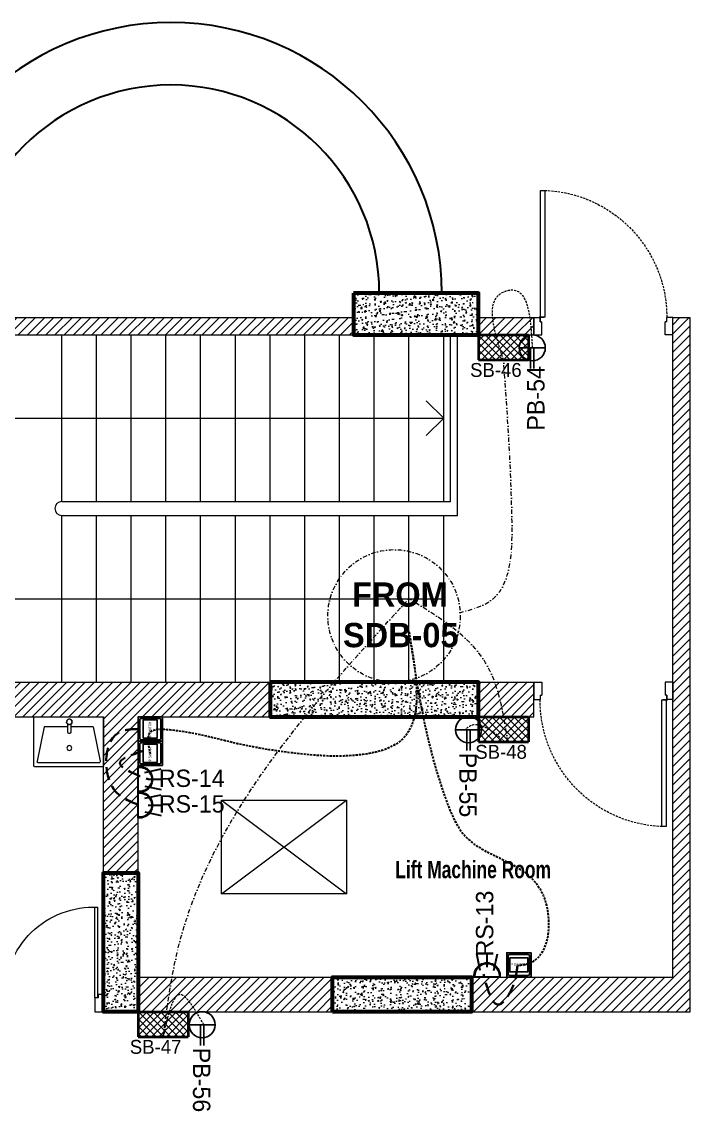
# Model space of a CAD drawing. Header units: inches. Extents: x 109699 to 44449955, y -10987 to 15824140.
# Drawn here: x 203614.9 to 203807.4, y -3879.7 to -3565.8 of the extents above; entities that cross this region are included whole.
import ezdxf

# ---------------------------------------------------------------- set-up
doc = ezdxf.new("R2010")
doc.units = ezdxf.units.IN
doc.header["$LTSCALE"] = 5
doc.header["$MEASUREMENT"] = 0
for name, pattern in [('DASHDOT', [1, 0.5, -0.25, 0, -0.25]), ('DASHED2', [0.375, 0.25, -0.125]), ('HIDDEN', [0.375, 0.25, -0.125])]:
    doc.linetypes.add(name, pattern=pattern)
doc.layers.get('0').update_dxf_attribs({"color": 123})
for name, color, linetype, lineweight in [('@NORMAL', 7, 'Continuous', 5), ('AC In', 244, 'DASHED2', 30), ('AC Out', 5, 'DASHED2', 35), ('cloumn', 253, 'Continuous', 60), ('door', 8, 'Continuous', 9), ('E-Con-Point', 5, 'DASHED2', 13), ('E-PB-Socket-5A', 203, 'Continuous', 13), ('E-RS', 12, 'Continuous', 30), ('E-SB-Switch-Board', 106, 'Continuous', 18), ('E-Sub-Distrubtion board', 3, 'Continuous', 13), ('fixture', 255, 'Continuous', 0), ('ha', 252, 'Continuous', 5), ('HATCH2', 253, 'Continuous', 15), ('Railling', 8, 'Continuous', 5), ('SB', 1, 'DASHDOT', 20), ('STAIR', 8, 'Continuous', 13), ('WALL-1', 8, 'Continuous', 9)]:
    doc.layers.add(name, color=color, linetype=linetype, lineweight=lineweight)
doc.layers.add('DP SWITCH', color=7, linetype='Continuous')
doc.layers.add('T_Text', color=7, linetype='Continuous')
doc.styles.get("Standard").update_dxf_attribs({"font": 'times.ttf'})
doc.styles.add('style2', font='ARIALN.TTF', dxfattribs={"width": 0.75, "height": 3})
doc.styles.add('Swis 721 LtCn BT', font='swisscl.ttf')
pattern_1 = [(44.99999999999996, (184871.8424924264, 2531207.580073954), (-1.325825214724776, 1.325825214724777), [])]
pattern_2 = [(49.99999999999999, (190973.4651913097, 2529591.290898616), (3.586300913003767, -0.3137606749129773), [0.375, -4.125]), (355, (190973.4651913097, 2529591.290898616), (-0.6937566680649982, 3.760960668500059), [0.3, -3.3]), (100.4514444599999, (190973.7640497146, 2529591.264751896), (2.892544233635561, 3.447199954843146), [0.3187009599999986, -3.505710559999989]), (46.18419999999995, (190973.4651913097, 2529592.290898616), (5.336206653357862, -0.8275964039653854), [0.5625, -6.1875]), (96.63563548999993, (190973.9098750346, 2529592.221932081), (4.673309728371144, 4.87059300387275), [0.47805171, -5.258568799999998]), (351.1841639899999, (190973.4651913097, 2529592.290898616), (4.673309725273868, 4.870593001349948), [0.449999999999999, -4.950000004999984]), (20.99999999999995, (190973.9651913097, 2529592.040898616), (2.984535260592307, -2.013094453326695), [0.3749999999999999, -4.124999999999999]), (326, (190973.9651913097, 2529592.040898616), (1.21657665960791, 3.625750225234264), [0.2999999999999999, -3.299999999999999]), (71.45144473999991, (190974.2139025796, 2529591.873140746), (4.201111883649856, 1.612655764031767), [0.31870095, -3.505710559999999]), (37.49999999999997, (190973.4651913097, 2529591.290898616), (0.06079927658645416, 1.664469269156557), [0, -3.26, 0, -3.35, 0, -3.3125]), (7.499999999999937, (190973.4651913097, 2529591.290898616), (1.315347687210744, 1.972058559411801), [0, -1.909999999999998, 0, -3.184999999999997, 0, -1.262499999999998]), (327.4999999999999, (190972.3501913097, 2529591.290898616), (2.669112180862045, -0.1127743586719001), [0, -1.25, 0, -3.9, 0, -5.175]), (317.4999999999999, (190971.8501913097, 2529591.290898616), (2.915930846711931, 0.5005249116615872), [0, -1.625, 0, -2.59, 0, -3.675])]

# ---------------------------------------------------------------- blocks, each defined once
blk = doc.blocks.new('Door-40')
at = {"layer": 'door', "ltscale": 0.5}
for p, q in [((0, 40), (5, 40)), ((0, 40), (0, 37.75)), ((0, 37.75), (3.75, 37.75000000000364)), ((3.75, 38.24999999999636), (3.75, 37.75000000000364)), ((3.75, 38.24999999999636), (5, 38.24999999999636)), ((5, 40), (5, 38.24999999999636)), ((0, 0), (0, 2.25)), ((0, 2.25), (3.75, 2.249999999996362)), ((0, 0), (5, 0)), ((0, 0), (5, 0)), ((3.75, 1.750000000003638), (3.75, 2.249999999996362)), ((3.75, 1.750000000003638), (5, 1.750000000003638)), ((4.010000000002037, 1.760000000002037), (4.010000000002037, 1.75)), ((5.010000000002037, 1.760000000002037), (4.010000000002037, 1.760000000002037)), ((5, 1.750000000003638), (5.010400642058812, 1.750000000007276)), ((5, 0), (5, 1.750000000003638)), ((5.135000000002037, 2.913192669428099), (5.145000000004075, 2.913192669428099)), ((5.135000000002037, 1.885000000002037), (5.135000000002037, 2.913192669428099)), ((5.145000000004075, 1.895000000000437), (5.145000000004075, 1.884599357945262))]:
    blk.add_line(p, q, dxfattribs=at)
blk.add_lwpolyline([(41.625, 3.145000000000437), (5.145000000004075, 3.145000000000437), (5.145000000004075, 1.895000000000437), (41.625, 1.895000000000437)], close=True, dxfattribs=at)
blk.add_circle((5.135000000002037, 1.760000000002037), 0.1249999999999983, dxfattribs=at)
at = {"layer": 'door', "linetype": 'HIDDEN', "ltscale": 0.5}
blk.add_arc((5.156161382139544, 1.755015969829401), 36.49531813451388, 2.182731632980644, 90.24516611661387, dxfattribs=at)
blk = doc.blocks.new('bgtrfv')
at = {"layer": 'fixture'}
for p, q in [((21441.97229669015, -26164.40491112152), (21441.97229669015, -26138.40491112152)), ((21442.86003956014, -26164.40491112152), (21442.86003956014, -26138.40491112152)), ((21440.36849646348, -26163.54399991067), (21441.86849646348, -26163.54399991067)), ((21441.86849646348, -26163.54399991067), (21441.86849646348, -26164.54399991067)), ((21441.86849646348, -26164.54399991067), (21442.86849646348, -26164.54399991067)), ((21442.86003956014, -26164.40491112152), (21441.97229669015, -26164.40491112152)), ((21442.86849646348, -26164.54399991067), (21442.86849646348, -26168.54399991067)), ((21467.86849646354, -26164.54399991055), (21467.86849646354, -26168.54399991055)), ((21468.86849646354, -26164.54399991055), (21467.86849646354, -26164.54399991055)), ((21470.37322828309, -26163.54399991058), (21468.86849646354, -26163.54399991058)), ((21468.86849646354, -26164.54399991055), (21468.86849646354, -26163.54399991058)), ((21442.86849646348, -26168.54399991067), (21440.36849646348, -26168.54399991058)), ((21467.86849646354, -26168.54399991055), (21470.36849646351, -26168.54399991055))]:
    blk.add_line(p, q, dxfattribs=at)
blk.add_arc((21443.20467689397, -26164.04399991055), 25.66868977762097, 358.8838658305763, 92.75188722137418, dxfattribs=at)
blk = doc.blocks.new('qplaz')
at = {"layer": 'fixture'}
for p, q in [((143569.7800132462, 341.4142088231699), (143569.7800132462, 321.8142088231655)), ((143584.1800132462, 341.61420882317), (143569.9800132462, 341.61420882317)), ((143570.8861369331, 340.2625714804694), (143570.8861369331, 322.965846165866)), ((143581.2560437616, 338.6539164940569), (143571.3654443752, 340.6546305699137)), ((143584.1800132462, 321.6142088231654), (143584.1800132462, 341.61420882317)), ((143581.2560437616, 338.6539164940569), (143581.2560437616, 332.2000209122216)), ((143579.3593405762, 331.8000209122216), (143579.3593405762, 331.7265742452862)), ((143582.0060121824, 332.2000209122216), (143579.7593405762, 332.2000209122216)), ((143579.7593405762, 331.3265742452861), (143582.0559613498, 331.3265742452861)), ((143581.2560437616, 331.3265742452861), (143581.2560437616, 324.5745011522785)), ((143581.2560437616, 324.5745011522785), (143571.3654443752, 322.5737870764217)), ((143569.9800132462, 321.6142088231654), (143584.1800132462, 321.6142088231654))]:
    blk.add_line(p, q, dxfattribs=at)
blk.add_circle((143575.1723653077, 331.7897488839506), 0.6913263923410093, dxfattribs=at)
for centre, radius, start, end in [((143569.9800132462, 341.4142088231699), 0.2000000000000455, 90, 180), ((143571.2861369331, 340.2625714804694), 0.4000000000000909, 78.56426997742129, 180), ((143579.7593405762, 331.8000209122216), 0.399999999999909, 90, 180), ((143579.7593405762, 331.7265742452862), 0.4000000000000909, 180, 270), ((143582.7354837368, 331.8035851411277), 0.8302349482081128, 151.4778612968022, 170.068074453921), ((143581.7676264227, 331.7482369799126), 0.2488769175943618, 313.6286890804716, 52.9172466688434), ((143582.7354837368, 331.8035851411277), 0.8302349482082407, 196.4778612963691, 215.0680744545824), ((143582.0119682067, 332.4488265509969), 0.248876917594301, 268.6286890816223, 7.917246669584689), ((143582.0902423269, 331.0800696110165), 0.2488769175944828, 358.6286890807748, 97.9172466688938), ((143582.7354837368, 331.8035851411277), 0.8302349482082407, 106.4778612964865, 125.0680744547195), ((143582.7354837368, 331.8035851411277), 0.8302349482086144, 241.4778612960077, 260.0680744547915), ((143582.6801355756, 332.7714424551863), 0.2488769175942959, 223.6286890812177, 322.9172466696585), ((143582.790831898, 330.8357278270691), 0.2488769175942959, 43.62868908121773, 142.9172466696585), ((143582.7354837368, 331.8035851411277), 0.8302349482088563, 61.4778612960077, 80.06807445479153), ((143582.7354837368, 331.8035851411277), 0.8302349482082931, 286.4778612964865, 305.0680744547195), ((143583.3807251467, 332.5271006712389), 0.248876917594301, 178.6286890807749, 277.9172466688938), ((143583.4589992669, 331.1583437312556), 0.2488769175944828, 88.62868908162226, 187.9172466695847), ((143582.7354837368, 331.8035851411277), 0.830234948208255, 16.47786129636911, 35.06807445458243), ((143583.7033410509, 331.8589333023399), 0.2488769175943618, 133.6286890804716, 232.9172466688434), ((143582.7354837368, 331.8035851411277), 0.8302349482084354, 331.4778612968021, 350.0680744541255), ((143569.9800132462, 321.8142088231655), 0.2000000000000455, 180, 270), ((143571.2861369331, 322.965846165866), 0.4000000000000909, 180, 281.4357300225787)]:
    blk.add_arc(centre, radius, start, end, dxfattribs=at)
blk = doc.blocks.new('A$C4DCB0E22')
h = blk.add_hatch()
h.set_pattern_fill('ANSI37', color=256, scale=15, angle=90.05046403147966, style=0)
h.set_pattern_definition([(135.0504640314797, (0, 0), (-1.324656962164393, -1.326992438783809), []), (225.0504640314796, (0, 0), (1.326992438783809, -1.324656962164393), [])])
h.paths.add_polyline_path([(0.0158499618895469, -4.176303718850249e-06), (-3.779117417224143e-06, 17.9999888419976), (8.999992730033242, 18.00791571250107), (9.015846471040199, 0.007922694199763214)])
at = {"lineweight": 40}
for p, q in [((-3.779117417224143e-06, 17.9999888419976), (8.999992730033242, 18.00791571250107)), ((0.0158499618895469, -4.176303718850249e-06), (-3.779117417224143e-06, 17.9999888419976)), ((9.015846471040199, 0.007922694199763214), (8.999992730033242, 18.00791571250107)), ((0.0158499618895469, -4.176303718850249e-06), (9.015846471040199, 0.007922694199763214))]:
    blk.add_line(p, q, dxfattribs=at)
blk = doc.blocks.new('A$C0EEE0DA8')
at = {"lineweight": 25}
for p, q in [((9.859886922386067, 11.01563311866266), (9.859886922386067, 3.514223118661903)), ((9.859886922386067, 7.754928118662065), (15.8195753665932, 7.754928118662065)), ((9.859886922386067, 6.774928118662501), (15.8195753665932, 6.774928118662501))]:
    blk.add_line(p, q, dxfattribs=at)
blk.add_circle((9.85988692238243, 7.264928118662283), 3.750704999999999, dxfattribs=at)
blk = doc.blocks.new('DP Switch')
at = {"layer": 'DP SWITCH'}
h = blk.add_hatch(color=5, dxfattribs=at)
h.paths.add_polyline_path([(371.8944990466893, 17.73056013955426), (371.8944990466893, 14.23056013955134), (375.3944990466901, 14.23056013955134), (375.3944990466901, 17.73056013955214)])
h.paths.add_polyline_path([(375.1757490466773, 17.29306013955204), (375.1757490466773, 14.66806013955144, -0.4142135623730951), (374.9569990466773, 14.44931013955139), (372.3319990466767, 14.44931013955139, -0.4142135623730951), (372.1132490466766, 14.66806013955144), (372.1132490466766, 17.29306013955204, -0.4142135623730951), (372.3319990466767, 17.51181013955209), (374.9569990466773, 17.51181013955209, -0.4142135623730951)], flags=16)
at = {"layer": 'DP SWITCH', "color": 5}
for points in [[(375.3944990535736, 14.23056013818255), (371.8944990535736, 14.23056013818255), (371.8944990535736, 17.73056013818335), (375.3944990535736, 17.73056013818335)], [(374.9569990535753, 14.98278933212836), (372.3319990535771, 14.98278933212836), (372.3319990535771, 16.99740426982923), (374.9569990535753, 16.99740426982923)]]:
    blk.add_lwpolyline(points, close=True, dxfattribs=at)
at = {"layer": 'DP SWITCH', "color": 252}
blk.add_lwpolyline([(374.9569990535753, 14.4493101381824), (372.3319990535771, 14.4493101381824, -0.414213562373095), (372.1132490535736, 14.66806013818262), (372.1132490535736, 17.29306013818365, -0.414213562373095), (372.3319990535771, 17.5118101381835), (374.9569990535753, 17.5118101381835, -0.414213562373095), (375.1757490535762, 17.29306013818365), (375.1757490535762, 14.66806013818262, -0.414213562373095)], format="xyb", close=True, dxfattribs=at)
at = {"layer": 'DP SWITCH', "color": 5, "insert": (374.7126546307745, 15.84745109732405), "char_height": 0.3609375000001094, "attachment_point": 9, "style": 'Swis 721 LtCn BT'}
blk.add_mtext_dynamic_manual_height_columns('{\\C7;DP SWITCH}', width=2.020173917173224, gutter_width=2.5, heights=[0], dxfattribs=at)
blk = doc.blocks.new('HFDD')
for p, q in [((5419.762894572051, 11948.04792063459), (5417.732544542625, 11957.51012911636)), ((5423.644143322236, 11949.96593711011), (5423.644143322236, 11957.6695131256)), ((5427.525392072422, 11948.04792063459), (5429.555742101847, 11957.51012911636)), ((5416.354458301071, 11944.27399782948), (5430.9338283434, 11944.27399782948))]:
    blk.add_line(p, q)
for radius in [7.334100937498715, 6.993119663281231]:
    blk.add_arc((5423.644143322236, 11945.07993135875), radius, 353.691110472541, 186.3088895274602)

msp = doc.modelspace()

# ---------------------------------------------------------------- hatches: boundary and pattern name
at = {"layer": 'ha'}
h = msp.add_hatch(dxfattribs=at)
h.set_pattern_fill('AR-CONC', color=256, scale=0.5, angle=-2.544443745170813e-14)
h.set_pattern_definition([(49.99999999999999, (3370.856655991898, -39157.65105477828), (3.586300913003767, -0.3137606749129773), [0.375, -4.125]), (355, (3370.856655991898, -39157.65105477828), (-0.6937566680649982, 3.760960668500059), [0.3, -3.3]), (100.4514444599999, (3371.155514396873, -39157.67720149827), (2.892544233635561, 3.447199954843146), [0.3187009599999993, -3.505710559999994]), (46.18419999999995, (3370.856655991898, -39156.65105477828), (5.336206653357862, -0.8275964039653854), [0.5625, -6.1875]), (96.63563548999993, (3371.301339716912, -39156.72002131332), (4.673309728371144, 4.87059300387275), [0.47805171, -5.258568799999998]), (351.1841639899999, (3370.856655991898, -39156.65105477828), (4.673309725273868, 4.870593001349948), [0.449999999999999, -4.950000004999984]), (20.99999999999995, (3371.356655991898, -39156.90105477828), (2.984535260592307, -2.013094453326695), [0.3749999999999999, -4.124999999999999]), (326, (3371.356655991898, -39156.90105477828), (1.21657665960791, 3.625750225234264), [0.2999999999999999, -3.299999999999999]), (71.45144473999991, (3371.605367261887, -39157.06881264827), (4.201111883649856, 1.612655764031767), [0.31870095, -3.505710559999999]), (37.49999999999997, (3370.856655991898, -39157.65105477828), (0.06079927658645416, 1.664469269156557), [0, -3.26, 0, -3.35, 0, -3.3125]), (7.499999999999937, (3370.856655991898, -39157.65105477828), (1.315347687210744, 1.972058559411801), [0, -1.909999999999998, 0, -3.184999999999997, 0, -1.262499999999998]), (327.4999999999999, (3369.741655991907, -39157.65105477828), (2.669112180862045, -0.1127743586719001), [0, -1.25, 0, -3.9, 0, -5.175]), (317.4999999999999, (3369.241655991907, -39157.65105477828), (2.915930846711931, 0.5005249116615872), [0, -1.625, 0, -2.59, 0, -3.675])])
h.paths.add_polyline_path([(203746.4194716337, -3644.057474334842), (203710.4194716337, -3644.057474334842), (203710.4194716337, -3656.057474334842), (203746.4194716337, -3656.057474334842)])
h = msp.add_hatch(dxfattribs=at)
h.set_pattern_fill('AR-CONC', color=256, scale=0.5, angle=-2.544443745170813e-14)
h.set_pattern_definition(pattern_2)
h.paths.add_polyline_path([(203746.4194824492, -3756.05751404699), (203686.4194824492, -3756.05751404699), (203686.4194824492, -3766.057478952893), (203746.4194824492, -3766.057478952893)])
h = msp.add_hatch(dxfattribs=at)
h.set_pattern_fill('AR-CONC', color=256, scale=0.5, angle=-2.544443745170813e-14)
h.set_pattern_definition(pattern_2)
h.paths.add_polyline_path([(203648.4194716335, -3811.057478949633), (203638.4194716335, -3811.057478949633), (203638.4194716335, -3851.057478949633), (203648.4194716335, -3851.057478949633)])
h = msp.add_hatch(dxfattribs=at)
h.set_pattern_fill('AR-CONC', color=256, scale=0.5, angle=-2.544443745170813e-14)
h.set_pattern_definition(pattern_2)
h.paths.add_polyline_path([(203744.4194824492, -3841.057478949167), (203704.4194824492, -3841.057478949167), (203704.4194824492, -3851.057478949167), (203744.4194824492, -3851.057478949167)])
at = {"layer": 'HATCH2'}
h = msp.add_hatch(dxfattribs=at)
h.set_pattern_fill('ANSI31', color=256, scale=15, angle=-2.544443745170813e-14)
h.set_pattern_definition(pattern_1)
h.paths.add_polyline_path([(203710.4194716337, -3656.057478952893), (203710.4194716337, -3651.057478952893), (203597.8764740756, -3651.057478952893), (203597.8764740756, -3656.057478952893)])
h = msp.add_hatch(dxfattribs=at)
h.set_pattern_fill('ANSI31', color=256, scale=15, angle=-2.544443745170813e-14)
h.set_pattern_definition(pattern_1)
h.paths.add_polyline_path([(203807.4205549439, -3651.057478952893), (203802.4196213797, -3651.057478952893), (203802.4196213797, -3841.057478949167), (203744.4194824492, -3841.057478949167), (203744.4194824492, -3851.057478949167), (203807.4195722448, -3851.057478949167)])
h = msp.add_hatch(dxfattribs=at)
h.set_pattern_fill('ANSI31', color=256, scale=15, angle=-2.544443745170813e-14)
h.set_pattern_definition(pattern_1)
h.paths.add_polyline_path([(203746.4194716337, -3651.057478952893), (203746.4194716337, -3656.057478952893), (203762.4200390262, -3656.057478952893), (203762.4200390262, -3651.057478952893)])
h = msp.add_hatch(dxfattribs=at)
h.set_pattern_fill('ANSI31', color=256, scale=15, angle=-2.544443745170813e-14)
h.set_pattern_definition(pattern_1)
h.paths.add_polyline_path([(203686.419485657, -3756.05751404699), (203597.8764709075, -3756.057478952893), (203597.8764741154, -3766.057491958813), (203638.4194748416, -3766.057478952893), (203638.4194748415, -3811.057537508868), (203648.4194748414, -3811.057478949633), (203648.4194748416, -3766.057592432686), (203686.419485657, -3766.057478952893)])
h = msp.add_hatch(dxfattribs=at)
h.set_pattern_fill('ANSI31', color=256, scale=15, angle=-2.544443745170813e-14)
h.set_pattern_definition(pattern_1)
h.paths.add_polyline_path([(203762.4199898911, -3766.05751404699), (203762.4200390262, -3756.05751404699), (203746.4194824492, -3756.05751404699), (203746.4194824492, -3766.05751404699)])
h = msp.add_hatch(dxfattribs=at)
h.set_pattern_fill('ANSI31', color=256, scale=15, angle=-2.544443745170813e-14)
h.set_pattern_definition(pattern_1)
h.paths.add_polyline_path([(203704.4194824492, -3841.057553633787), (203648.4194716335, -3841.057553633787), (203648.4194716335, -3851.057478949633), (203704.4194824492, -3851.057478949633)])

# ---------------------------------------------------------------- linework, layer by layer
at = {"layer": '@NORMAL', "color": 1}
for p, q in [((203736.4194055311, -3680.05752904268, 0.15993048017814), (203731.4194055311, -3675.057530235239, 0.1599304795523082)), ((203736.4194055311, -3680.05752904268, 0.2599304801781415), (203731.4194055311, -3685.057530235239, 0.1599304795523082))]:
    msp.add_line(p, q, dxfattribs=at)
at = {"layer": '@NORMAL'}
for p, q in [((203593.4194716337, -3680.05752904268, 0.1899304200849237), (203736.4194716337, -3680.05752904268, 0.05993042008492111)), ((203593.4194716337, -3732.057536914219, 0.1326432872415069), (203736.4194716337, -3732.057502805461, 0.1326433051402454))]:
    msp.add_line(p, q, dxfattribs=at)
at = {"layer": 'AC In', "ltscale": 0.5}
for points in [[(203726.4194716337, -3741.605468749998, 0.1376536239033423), (203723.37109375, -3773.484375), (203709.16796875, -3777.29296875, 0.1828442622887791), (203696.1875, -3776.865980077243, 0.3731011853092474), (203678.2714995225, -3774.08203125, 0.1044863309445067), (203657.9004057725, -3769.910125035092, 0.1044863309445067), (203651.8066557725, -3770.605437535092, 0.1044863309445067), (203651.9194716337, -3776.593718785082, 0.1044863309445067)], [(203726.4194716337, -3741.605468749997, 0.1376536239033423), (203737.2421875, -3790.402312535092), (203742.7890625, -3800.632781285092), (203764.4199370225, -3816.150175738088), (203761.1940795084, -3837.072212117959, 0.4583046871355023), (203757.6698097138, -3837.799186245649, 0.4684336528071231)]]:
    msp.add_spline(points, degree=3, dxfattribs=at)
at = {"layer": 'AC Out', "ltscale": 3}
for points in [[(203648.4194716337, -3769.593718785093, 0.1044863309445067), (203642.8769682725, -3770.574187535092), (203641.6347807725, -3787.238250035092, 0.1335538972421404), (203648.8256621325, -3791.490376285735, 0.1044863309445067)], [(203649.8857833704, -3775.888993109684, 0.1044863309445067), (203643.1921686243, -3779.225933682373, 0.006549339059461606), (203651.2882090311, -3784.076313785735, 0.1044863309445067)], [(203757.6698097138, -3837.799186245649, 0.4684336528071231), (203756.0293120225, -3844.406218785092), (203752.4941557725, -3848.929656285092), (203747.8613432725, -3840.203093785092)]]:
    msp.add_spline(points, degree=3, dxfattribs=at)
at = {"layer": 'cloumn'}
for points, elevation in [([(203710.4194716337, -3644.057474334842), (203710.4194716337, -3656.057474334842), (203746.4194716337, -3656.057474334842), (203746.4194716337, -3644.057474334842)], 0.09013834212850613), ([(203686.4194824492, -3756.05751404699), (203686.4194824492, -3766.057478952893), (203746.4194824492, -3766.057478952893), (203746.4194824492, -3756.05751404699)], 0.1079880477884991), ([(203648.4194716335, -3851.057478949633), (203638.4194716335, -3851.057478949633), (203638.4194716335, -3811.057478949633), (203648.4194716335, -3811.057478949633)], 0.1764601243059509), ([(203704.4194824492, -3851.057478949167), (203704.4194824492, -3841.057478949167), (203744.4194824492, -3841.057478949167), (203744.4194824492, -3851.057478949167)], 0.2950888371762517)]:
    msp.add_lwpolyline(points, close=True, dxfattribs=dict(at, elevation=elevation))
at = {"layer": 'E-Con-Point', "ltscale": 0.5}
for points in [[(203753.6560285444, -3663.253191985946, 0.09013834212850647), (203754.06640625, -3643.5, 0.1204155065059893), (203755.2340532392, -3643.179012604431, 0.1201510255243667), (203761.9392667547, -3659.777243195428, 0.190138342128467)], [(203754.0661997545, -3773.265549462246, 0.1079880477884991), (203743.56640625, -3768.999999999998), (203742.56640625, -3769.808183952896, 0.1079880477884991)], [(203667.3402934113, -3854.779626228311, 0.1079880477884991), (203660.4501690952, -3846.098791034087, 0.2011623862287765), (203655.6278961083, -3858.253216760714, 0.1764601243059509)]]:
    msp.add_spline(points, degree=3, dxfattribs=at)
at = {"layer": 'Railling', "linetype": 'Continuous'}
for p, q in [((203738.4194716337, -3704.057531428263, 0.1179502508532018), (203738.4194716337, -3656.057478952893, 0.09276210450473243)), ((203740.4194716337, -3708.057533336543, 0.120049261755522), (203740.4194716337, -3656.057478952893, 0.09276210450473243)), ((203626.4194725878, -3704.057478952893, 0.2189997282671712), (203738.4194716338, -3704.057584454045, 0.1179502786785065)), ((203626.4194706796, -3708.057478952893, 0.2189997282671712), (203740.4194716337, -3708.057533336543, 0.2189997568050472))]:
    msp.add_line(p, q, dxfattribs=at)
msp.add_arc((203626.4194716338, -3706.057478952893, 0.2189494907052418), 1.999999999985448, 89.99997266590312, 269.9999726659031, dxfattribs=at)
at = {"layer": 'SB', "ltscale": 0.5}
msp.add_circle((203722.1392853951, -3736.984591919888, 0.4855225955045945), 19.07297205033713, dxfattribs=at)
for points in [[(203740.9616938189, -3736.102826320772, 0.05538496553946715), (203750.06640625, -3732.5, 0.619806095930869), (203756.06640625, -3707.982174787749, 1.234368885348399), (203753.6278961085, -3663.253216763974, 0.09013834212850613)], [(203655.6278961083, -3858.253216760714, 0.1764601243059509), (203659.82421875, -3833.27734375, 0.1764601243059509), (203726.4194716337, -3732.057505190689, 0.1326433038885853)], [(203754.8676435131, -3773.264843579651, 0.01244889836780487), (203748.5078125, -3750.52734375, 0.1079880477884991), (203726.4194716337, -3732.057502805228, 0.1326433051402471)]]:
    msp.add_spline(points, degree=3, dxfattribs=at)
at = {"layer": 'STAIR', "linetype": 'Continuous'}
for p, q in [((203626.4194716337, -3704.057478952893, 0.1179502233166829), (203626.4194716337, -3656.057478952893, 0.09276210450473243)), ((203636.4194716337, -3704.057483723593, 0.1179502258200102), (203636.4194716337, -3656.057478952893, 0.09276210450473243)), ((203646.4194716337, -3704.057488493827, 0.1179502283233269), (203646.4194716337, -3656.057478952893, 0.09276210450473243)), ((203656.4194716337, -3704.057493264527, 0.11795023082664), (203656.4194716337, -3656.057478952893, 0.09276210450473243)), ((203666.4194716337, -3704.057498034761, 0.1179502333299709), (203666.4194716337, -3656.057478952893, 0.09276210450473243)), ((203676.4194716337, -3704.057502805461, 0.117950235833284), (203676.4194716337, -3656.057478952893, 0.09276210450473243)), ((203686.4194716337, -3704.057507575695, 0.1179502383366149), (203686.4194716337, -3656.057478952893, 0.09276210450473243)), ((203696.4194716337, -3704.057512346395, 0.117950240839928), (203696.4194716337, -3656.057478952893, 0.09276210450473243)), ((203706.4194716337, -3704.057517116629, 0.1179502433432447), (203706.4194716337, -3656.057478952893, 0.09276210450473243)), ((203716.4194716337, -3704.057521887329, 0.1179502458465578), (203716.4194716337, -3656.057478952893, 0.09276210450473243)), ((203726.4194716337, -3704.057526657563, 0.1179502483498887), (203726.4194716337, -3656.057478952893, 0.09276210450473243)), ((203736.4194716337, -3704.057531428263, 0.1179502508532018), (203736.4194716337, -3656.057478952893, 0.09276210450473243)), ((203626.4194716337, -3756.057478952893, 0.1452373520296106), (203626.4194716337, -3708.057478952893, 0.1200492332176779)), ((203636.4194716337, -3756.057478952893, 0.1452373520296106), (203636.4194716337, -3708.057483723593, 0.1200492357210052)), ((203646.4194716337, -3756.057478952893, 0.1452373520296106), (203646.4194716337, -3708.057488493827, 0.1200492382243219)), ((203656.4194716337, -3756.057478952893, 0.1452373520296106), (203656.4194716337, -3708.057493264527, 0.120049240727635)), ((203666.4194716337, -3756.057478952893, 0.1452373520296106), (203666.4194716337, -3708.057498034761, 0.1200492432309659)), ((203676.4194716337, -3756.057478952893, 0.1452373520296106), (203676.4194716337, -3708.057502805461, 0.120049245734279)), ((203686.4194716337, -3756.057478952893, 0.1452373520296106), (203686.4194716337, -3708.057507575695, 0.1200492482375921)), ((203696.4194716337, -3756.057478952893, 0.1452373520296106), (203696.4194716337, -3708.057512346395, 0.120049250740923)), ((203706.4194716337, -3756.057478952893, 0.1452373520296106), (203706.4194716337, -3708.057517116629, 0.1200492532442361)), ((203716.4194716337, -3756.057478952893, 0.1452373520296106), (203716.4194716337, -3708.057521887329, 0.1200492557475528)), ((203726.4194716337, -3756.057478952893, 0.1452373520296106), (203726.4194716337, -3708.057526657563, 0.1200492582508836)), ((203736.4194716337, -3756.057478952893, 0.1452373520296106), (203736.4194716337, -3708.057526657563, 0.1200492582508836)), ((203672.4194716337, -3790.057478952893, 0.08255704978983047), (203708.4194716337, -3817.057478949167, 0.08255704978983047)), ((203672.4194716337, -3817.057478949167, 0.08255704978983047), (203708.4194716337, -3790.057478952893, 0.08255704978983047))]:
    msp.add_line(p, q, dxfattribs=at)
at = {"layer": 'STAIR', "linetype": 'Continuous', "elevation": 0.08255704978983047}
msp.add_lwpolyline([(203672.4194716337, -3790.057478952893), (203708.4194716337, -3790.057478952893), (203708.4194716337, -3817.057478949167), (203672.4194716337, -3817.057478949167)], close=True, dxfattribs=at)
at = {"layer": 'WALL-1'}
for p, q in [((203597.8764740756, -3651.057478952893, 0.1901383421284706), (203710.4194716337, -3651.057478952893, 0.1901383421284679)), ((203746.4194716337, -3651.057478952893, 0.190138342128467), (203762.4200390262, -3651.057478952893, 0.190138342128467)), ((203762.4200390262, -3651.057478952893, 0.190138342128467), (203762.4200390262, -3656.057478952893, 0.190138342128467)), ((203802.4196213797, -3841.057478949167, 0.4622924115394298), (203802.4205549438, -3651.057478952893, 0.2975616892041124)), ((203802.4200390262, -3651.057478952893, 0.190138342128467), (203807.4205549439, -3651.057478952893, 0.190138342128467)), ((203807.4195722448, -3851.057478949167, 0.4709624282571561), (203807.4205549438, -3651.057478952893, 0.2975616679040165)), ((203560.4194716337, -3656.057478952893, 0.190138342128467), (203744.4194716337, -3656.057478952893, 0.190138342128467)), ((203744.4194716337, -3656.057478952893, 0.190138342128467), (203762.4200390262, -3656.057478952893, 0.190138342128467)), ((203585.8764740756, -3756.057478952893, 0.1901383421285914), (203686.4194716336, -3756.05744026389, 0.1452373317275999)), ((203744.4194824492, -3756.05751404699, 0.1079880477884991), (203762.4200390262, -3756.05751404699, 0.1079880477884991)), ((203762.4199898911, -3766.05751404699, 0.3972673272365057), (203762.4200390262, -3756.05751404699, 0.38859728921868)), ((203597.8764709075, -3766.057478952893, 0.1956620523943577), (203638.4194716337, -3766.057478952893, 0.1956620523943577)), ((203638.4194716337, -3811.057478949633, 0.1764601243059509), (203638.4194716337, -3766.057478952893, 0.08255704978980916)), ((203648.4194716337, -3811.057478949633, 0.1764601243059509), (203648.4194716337, -3766.057478952893, 0.08255704978983047)), ((203648.4194716337, -3766.057478952893, 0.1770333395239483), (203686.4194824492, -3766.057478952893, 0.1079880477884991)), ((203744.4194824492, -3766.05751404699, 0.1079880477884991), (203762.4200144587, -3766.05751404699, 0.1079880477884991)), ((203648.4194716337, -3841.057489571833, 0.2709364257752362), (203726.4194824492, -3841.057578800917, 0.2950888371762517)), ((203744.4194824492, -3841.057478949167, 0.2950888371762517), (203802.4196213797, -3841.057478949167, 0.2950888371762517)), ((203648.4194716335, -3851.057478949633, 0.1764601243059509), (203726.4194824492, -3851.057478949633, 0.2950888371762517)), ((203744.4194824492, -3851.057478949167, 0.2950888371762517), (203807.4195722448, -3851.057478949167, 0.2950888371762517))]:
    msp.add_line(p, q, dxfattribs=at)
at = {"layer": 'WALL-1', "lineweight": 30}
for radius in [78, 60]:
    msp.add_arc((203657.8764740756, -3644.057935285151, 0.1901383421284599), radius, 0, 180, dxfattribs=at)

# ---------------------------------------------------------------- block references
at = {"layer": '@NORMAL', "xscale": -1, "rotation": 270}
msp.add_blockref('qplaz', (203296.8052628105, -147350.2374921992, 0.08255704978980916), dxfattribs=at)
at = {"layer": '@NORMAL', "xscale": -1}
msp.add_blockref('bgtrfv', (225078.7879680972, 22317.48652096069, 0.1764601243059509), dxfattribs=at)
at = {"layer": 'DP SWITCH', "xscale": 2, "yscale": 2, "zscale": 2, "rotation": 90}
for p in [(203683.8805919101, -4516.88271689224, 0.1044863309445067), (203683.8805919101, -4523.88271689224, 0.1044863309445067)]:
    msp.add_blockref('DP Switch', p, dxfattribs=at)
at = {"layer": 'DP SWITCH', "xscale": 2, "yscale": 2, "zscale": 2}
msp.add_blockref('DP Switch', (203010.7778680812, -3869.518791491507, 0.4583046871355023), dxfattribs=at)
at = {"layer": 'E-PB-Socket-5A', "xscale": -1, "rotation": 90}
for p in [(203769.2041948734, -3649.917356273042, 0.190138342128467), (203750.8313343687, -3759.94829703051, 0.1079880477884991), (203674.11522153, -3844.919739305925, 0.1079880477884991)]:
    msp.add_blockref('A$C0EEE0DA8', p, dxfattribs=at)
at = {"layer": 'E-RS', "xscale": -0.5039999999967403, "yscale": 0.5039999999967403, "zscale": 0.5039999999967403, "rotation": 270}
for p in [(197628.5053767666, -6517.592962002462, 0.1044863309445067), (197628.5053767666, -6525.007024502462, 0.1044863309445067)]:
    msp.add_blockref('HFDD', p, dxfattribs=at)
at = {"layer": 'E-RS', "xscale": -0.5039999999967403, "yscale": 0.5039999999967403, "zscale": 0.5039999999967403}
msp.add_blockref('HFDD', (206482.4407631544, -9860.971573816289, 0.4583046871355023), dxfattribs=at)
at = {"layer": 'E-SB-Switch-Board', "xscale": 0.8002315484918654, "yscale": 0.8002315484918654, "zscale": 0.8002315484918654, "rotation": 269.9999999999999}
for p in [(203746.4194749757, -3656.044795313346, 0.09013834212850613), (203746.4194824492, -3766.05751404699, 0.1079880477884991), (203648.4194749756, -3851.044795310087, 0.1764601243059509)]:
    msp.add_blockref('A$C4DCB0E22', p, dxfattribs=at)
at = {"layer": 'WALL-1', "color": 7, "xscale": -1}
for p, rotation in [((203762.4200390262, -3656.057478952893, 0.190138342128467), 270), ((203802.4200390262, -3756.05751404699, 0.38859728921868), 90)]:
    msp.add_blockref('Door-40', p, dxfattribs=dict(at, rotation=rotation))

# ---------------------------------------------------------------- texts
at = {"layer": 'E-PB-Socket-5A', "char_height": 5, "width": 24.08470202641911, "attachment_point": 7}
for s, insert, rotation in [('{\\fCentury Gothic|b0|i0|c0|p34;PB-54}', (203765.5327358166, -3683.617311141277, 0.91396698761128), 89.99999999999979), ('{\\fCentury Gothic|b0|i0|c0|p34;PB-55}', (203740.8555119055, -3776.42644232772, 0.4750805540294161), 269.99999999999983), ('{\\fCentury Gothic|b0|i0|c0|p34;PB-56}', (203664.1393990668, -3861.397884603135, 0.4750805540294161), 269.99999999999983)]:
    msp.add_mtext(s, dxfattribs=dict(at, insert=insert, rotation=rotation))
at = {"layer": 'E-RS', "char_height": 5, "width": 24.08470202641911, "attachment_point": 3}
for s, insert in [('{\\fCentury Gothic|b0|i0|c0|p34;RS-14}', (203673.3269671108, -3781.273640313557, -0.3538183561909957)), ('{\\fCentury Gothic|b0|i0|c0|p34;RS-15}', (203673.3269671108, -3788.652546563557, -0.3538183561909957))]:
    msp.add_mtext(s, dxfattribs=dict(at, insert=insert))
at = {"layer": 'E-RS', "insert": (203745.7038189668, -3816.150175738088), "char_height": 5, "width": 24.08470202641911, "attachment_point": 3, "rotation": 89.99999999999993}
msp.add_mtext('{\\fCentury Gothic|b0|i0|c0|p34;RS-13}', dxfattribs=at)
at = {"layer": 'E-SB-Switch-Board', "char_height": 4, "width": 14.72456830652664, "attachment_point": 3}
for s, insert in [('{\\fCentury Gothic|b0|i0|c0|p34;SB-46}', (203758.8814713278, -3664.153634604781, -0.2232965827286373)), ('{\\fCentury Gothic|b0|i0|c0|p34;SB-48}', (203760.3814788012, -3774.166353338429, -0.2054468770686443)), ('{\\fCentury Gothic|b0|i0|c0|p34;SB-47}', (203660.8814713276, -3859.153634601521, -0.1369748005511925))]:
    msp.add_mtext(s, dxfattribs=dict(at, insert=insert))
at = {"layer": 'E-Sub-Distrubtion board', "insert": (203707.41386253, -3727.35525782956, 0.619806095930869), "char_height": 7, "width": 32.19300107980962, "attachment_point": 1}
msp.add_mtext('{\\fCentury Gothic|b1|i0|c0|p34; FROM\\PSDB-05}', dxfattribs=at)
at = {"layer": 'T_Text', "insert": (203731.9293208847, -3812.634963697028), "char_height": 5, "width": 87.81464527470234, "attachment_point": 8, "style": 'style2'}
msp.add_mtext('\\pi25.94;{\\fCentury Gothic|b1|i0|c0|p34;Lift Machine Room}', dxfattribs=at)

doc.saveas('drawing.dxf')
